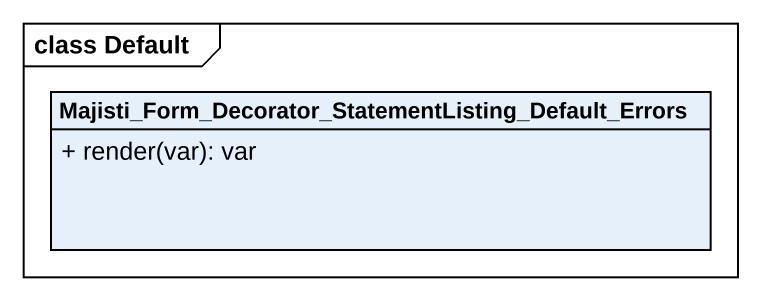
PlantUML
@startuml
mainframe class Default
hide circle
hide empty members
skinparam classAttributeIconSize 0
class "Majisti_Form_Decorator_StatementListing_Default_Errors" as Majisti_Form_Decorator {
  + render(var): var
}
@enduml
